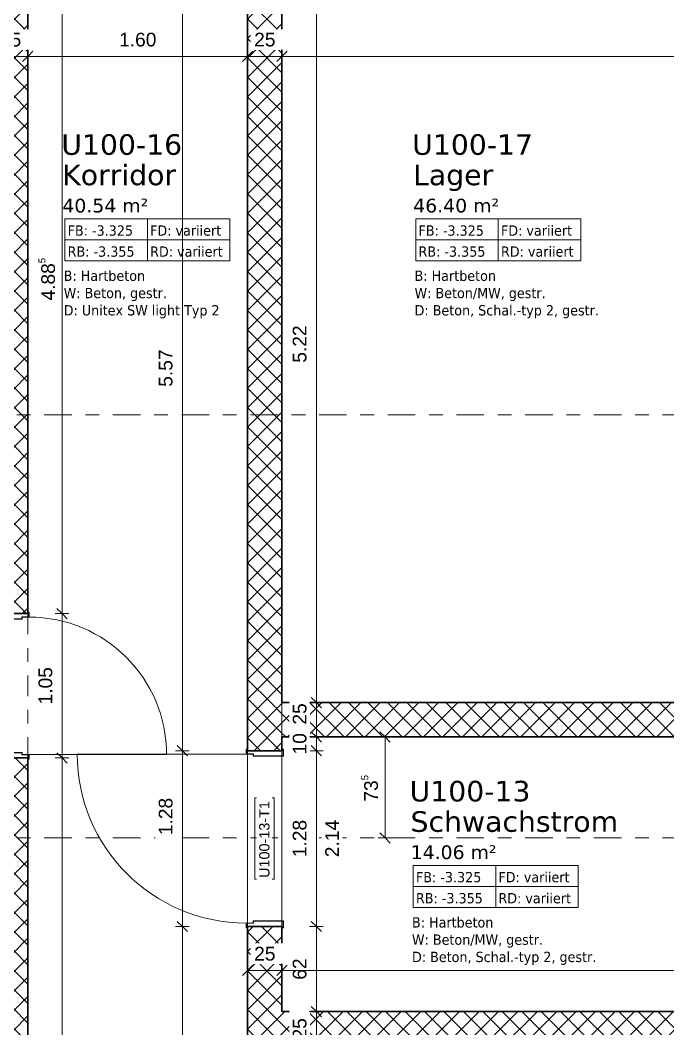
# Model space of a CAD drawing. Header units: metres. Extents: x -86 to 44, y -23 to 39.
# Drawn here: x 16.52 to 21.23, y 8.84 to 16.18 of the extents above; entities that cross this region are included whole.
import ezdxf

# ---------------------------------------------------------------- set-up
doc = ezdxf.new("R2010")
doc.units = ezdxf.units.M
doc.linetypes.add('_Rasterlinie_', pattern=[0.375, 0.2, -0.05, 0.075, -0.05])
doc.linetypes.add('Grundrissdarstellung Sturz', pattern=[0.25, 0.15, -0.05, 0, -0.05])
for name, color, linetype, lineweight in [('A-____-____-DIMS', 7, 'Continuous', 5), ('A-____-____-DIMS-50', 7, 'Continuous', 5), ('A-AREA-____-IDEN', 7, 'Continuous', 5), ('A-DOOR-____-IDEN', 7, 'Continuous', 5), ('A-DOOR-____-OTLN', 7, 'Continuous', 9), ('A-DOOR-FRAM-MCUT', 7, 'Continuous', 9), ('A-DOOR-OPNG-OTLN', 7, 'Continuous', 9), ('A-FLOR-____-OTLN', 7, 'Continuous', 9), ('A-WALL-____-MCUT', 7, 'Continuous', 35), ('A-WALL-____-PATT', 7, 'Continuous', 35), ('S-GRID-____-OTLN', 7, 'Continuous', 5)]:
    doc.layers.add(name, color=color, linetype=linetype, lineweight=lineweight)
doc.styles.add('Arial_1', font='arial.ttf', dxfattribs={"height": 0.1})
doc.styles.add('Arial_2', font='arial.ttf', dxfattribs={"height": 0.075})
doc.styles.add('Verdana_2', font='verdana.ttf', dxfattribs={"height": 0.1})
doc.styles.add('Verdana_3', font='verdana.ttf', dxfattribs={"width": 0.9, "height": 0.075})
doc.styles.add('Verdana_4', font='verdana.ttf', dxfattribs={"height": 0.15})
doc.dimstyles.new('Arial_2_00mm_fein', dxfattribs={"dimscale": 0.3048, "dimtxt": 0.102026, "dimasz": 0.246063, "dimexe": 0.164042, "dimexo": 0.0625, "dimgap": 0.123031, "dimtad": 1, "dimdec": 1, "dimlfac": 100, "dimrnd": 0.5, "dimdsep": 46, "dimtxsty": 'Arial_1', "dimblk1": 'OBLIQUE', "dimblk2": 'OBLIQUE', "dimsah": 1, "dimcen": 0.09, "dimazin": 0, "dimtfac": 1, "dimtdec": 4, "dimtix": 1, "dimtmove": 0, "dimatfit": 3, "dimfxl": 0.164042, "dimfxlon": 1, "dimtvp": 1, "dimtfill": 1, "dimtolj": 1, "dimtzin": 0, "dimarcsym": 2})
doc.dimstyles.new('Arial_2_00mm_fein_1', dxfattribs={"dimscale": 0.3048, "dimtxt": 0.102026, "dimasz": 0.246063, "dimexe": 0.164042, "dimexo": 0.0625, "dimgap": 0.123031, "dimtad": 1, "dimdec": 1, "dimlfac": 100, "dimrnd": 0.5, "dimdsep": 46, "dimtxsty": 'Arial_1', "dimblk1": 'OBLIQUE', "dimblk2": 'OBLIQUE', "dimsah": 1, "dimcen": 0.09, "dimazin": 0, "dimtfac": 1, "dimtdec": 4, "dimtix": 1, "dimtmove": 2, "dimatfit": 3, "dimfxl": 0.164042, "dimfxlon": 1, "dimtvp": 1, "dimtfill": 1, "dimtolj": 1, "dimtzin": 0, "dimarcsym": 2})
doc.dimstyles.new('Arial_2_00mm_fein_2', dxfattribs={"dimscale": 0.3048, "dimtxt": 0.102026, "dimasz": 0.246063, "dimexe": 0.164042, "dimexo": 0.0625, "dimgap": 0.123031, "dimtad": 1, "dimrnd": 0.005, "dimzin": 0, "dimdsep": 46, "dimtxsty": 'Arial_1', "dimblk1": 'OBLIQUE', "dimblk2": 'OBLIQUE', "dimsah": 1, "dimcen": 0.09, "dimazin": 0, "dimtfac": 1, "dimtdec": 4, "dimtix": 1, "dimtmove": 0, "dimatfit": 3, "dimfxl": 0.164042, "dimfxlon": 1, "dimtvp": 1, "dimtfill": 1, "dimtolj": 1, "dimtzin": 0, "dimarcsym": 2})
doc.dimstyles.new('SUB_Rohbau_fein', dxfattribs={"dimscale": 0.3048, "dimtxt": 0.102026, "dimasz": 0.246063, "dimexe": 0.164042, "dimexo": 0.0625, "dimgap": 0.123031, "dimtad": 1, "dimdec": 1, "dimlfac": 100, "dimrnd": 0.5, "dimdsep": 46, "dimtxsty": 'Arial_1', "dimblk1": 'OBLIQUE', "dimblk2": 'OBLIQUE', "dimsah": 1, "dimcen": 0.09, "dimazin": 0, "dimtfac": 1, "dimtdec": 4, "dimtix": 1, "dimtmove": 0, "dimatfit": 3, "dimfxl": 0.164042, "dimfxlon": 1, "dimtvp": 1, "dimtfill": 1, "dimtolj": 1, "dimtzin": 0, "dimarcsym": 2})
doc.dimstyles.new('SUB_Rohbau_fein_1', dxfattribs={"dimscale": 0.3048, "dimtxt": 0.102026, "dimasz": 0.246063, "dimexe": 0.164042, "dimexo": 0.0625, "dimgap": 0.123031, "dimtad": 1, "dimrnd": 0.005, "dimzin": 0, "dimdsep": 46, "dimtxsty": 'Arial_1', "dimblk1": 'OBLIQUE', "dimblk2": 'OBLIQUE', "dimsah": 1, "dimcen": 0.09, "dimazin": 0, "dimtfac": 1, "dimtdec": 4, "dimtix": 1, "dimtmove": 0, "dimatfit": 3, "dimfxl": 0.164042, "dimfxlon": 1, "dimtvp": 1, "dimtfill": 1, "dimtolj": 1, "dimtzin": 0, "dimarcsym": 2})
doc.dimstyles.new('SUB_Rohbau_fein_2', dxfattribs={"dimscale": 0.3048, "dimtxt": 0.102026, "dimasz": 0.246063, "dimexe": 0.164042, "dimexo": 0.0625, "dimgap": 0.123031, "dimtad": 1, "dimrnd": 0.005, "dimzin": 0, "dimdsep": 46, "dimtxsty": 'Arial_1', "dimblk1": 'OBLIQUE', "dimblk2": 'OBLIQUE', "dimsah": 1, "dimcen": 0.09, "dimazin": 0, "dimtfac": 1, "dimtdec": 4, "dimtix": 1, "dimtmove": 2, "dimatfit": 3, "dimfxl": 0.164042, "dimfxlon": 1, "dimtvp": 1, "dimtfill": 1, "dimtolj": 1, "dimtzin": 0, "dimarcsym": 2})
doc.dimstyles.new('SUB_Rohbau_fein_6', dxfattribs={"dimscale": 0.3048, "dimtxt": 0.102026, "dimasz": 0.246063, "dimexe": 0.164042, "dimexo": 0.0625, "dimgap": 0.123031, "dimtad": 1, "dimdec": 1, "dimlfac": 100, "dimrnd": 0.5, "dimdsep": 46, "dimtxsty": 'Arial_1', "dimblk1": 'OBLIQUE', "dimblk2": 'OBLIQUE', "dimsah": 1, "dimcen": 0.09, "dimazin": 0, "dimtfac": 1, "dimtdec": 4, "dimtix": 1, "dimtmove": 0, "dimatfit": 3, "dimfxl": 0.164042, "dimfxlon": 1, "dimtvp": 1, "dimtfill": 1, "dimtolj": 1, "dimtzin": 0, "dimarcsym": 2})
doc.dimstyles.new('SUB_Rohbau_fein_7', dxfattribs={"dimscale": 0.3048, "dimtxt": 0.102026, "dimasz": 0.246063, "dimexe": 0.164042, "dimexo": 0.0625, "dimgap": 0.123031, "dimtad": 1, "dimrnd": 0.005, "dimzin": 0, "dimdsep": 46, "dimtxsty": 'Arial_1', "dimblk1": 'OBLIQUE', "dimblk2": 'OBLIQUE', "dimsah": 1, "dimcen": 0.09, "dimazin": 0, "dimtfac": 1, "dimtdec": 4, "dimtix": 1, "dimtmove": 0, "dimatfit": 3, "dimfxl": 0.164042, "dimfxlon": 1, "dimtvp": 1, "dimtfill": 1, "dimtolj": 1, "dimtzin": 0, "dimarcsym": 2})
doc.dimstyles.new('SUB_Rohbau_fein_8', dxfattribs={"dimscale": 0.3048, "dimtxt": 0.102026, "dimasz": 0.246063, "dimexe": 0.164042, "dimexo": 0.0625, "dimgap": 0.123031, "dimtad": 1, "dimdec": 1, "dimlfac": 100, "dimrnd": 0.5, "dimdsep": 46, "dimtxsty": 'Arial_1', "dimblk1": 'OBLIQUE', "dimblk2": 'OBLIQUE', "dimsah": 1, "dimcen": 0.09, "dimazin": 0, "dimtfac": 1, "dimtdec": 4, "dimtix": 1, "dimtmove": 0, "dimatfit": 3, "dimfxl": 0.164042, "dimfxlon": 1, "dimtvp": 1, "dimtfill": 1, "dimtolj": 1, "dimtzin": 0, "dimarcsym": 2})
pattern_1 = [(45, (0, 0), (-0.07071068, 0.07071068), []), (135, (0, 0), (-0.07071068, -0.07071068), [])]

# ---------------------------------------------------------------- blocks, each defined once
blk = doc.blocks.new('TU DF 1 - Stahlzarge - stumpf einschlagend - ML - 1050 x 2140 - EI30-V71--01_UG_OK_FFB_AF')
at = {"layer": 'A-DOOR-____-OTLN', "linetype": 'Grundrissdarstellung Sturz'}
for p, q in [((-0.525, 0.125), (0.525, 0.125)), ((-0.525, -0.125), (0.525, -0.125))]:
    blk.add_line(p, q, dxfattribs=at)
at = {"layer": 'A-DOOR-FRAM-MCUT'}
for p, q in [((-0.5, 0.135), (-0.535, 0.135)), ((-0.535, 0.135), (-0.535, 0.125)), ((-0.535, 0.125), (-0.533, 0.125)), ((-0.533, 0.125), (-0.533, 0.133)), ((-0.533, 0.133), (-0.502, 0.133)), ((-0.502, 0.133), (-0.502, 0.083)), ((-0.502, 0.083), (-0.487, 0.083)), ((-0.5, 0.085), (-0.5, 0.135)), ((-0.485, 0.085), (-0.5, 0.085)), ((-0.487, 0.083), (-0.487, -0.133)), ((-0.485, -0.135), (-0.485, 0.085)), ((0.5, 0.085), (0.485, 0.085)), ((0.485, 0.085), (0.485, -0.135)), ((0.487, -0.133), (0.487, 0.083)), ((0.487, 0.083), (0.502, 0.083)), ((0.535, 0.135), (0.5, 0.135)), ((0.5, 0.135), (0.5, 0.085)), ((0.502, 0.083), (0.502, 0.133)), ((0.502, 0.133), (0.533, 0.133)), ((0.533, 0.133), (0.533, 0.125)), ((0.533, 0.125), (0.535, 0.125)), ((0.535, 0.125), (0.535, 0.135)), ((-0.533, -0.125), (-0.535, -0.125)), ((-0.535, -0.125), (-0.535, -0.135)), ((-0.535, -0.135), (-0.485, -0.135)), ((-0.533, -0.133), (-0.533, -0.125)), ((-0.487, -0.133), (-0.533, -0.133)), ((0.485, -0.135), (0.535, -0.135)), ((0.533, -0.133), (0.487, -0.133)), ((0.535, -0.125), (0.533, -0.125)), ((0.533, -0.125), (0.533, -0.133)), ((0.535, -0.135), (0.535, -0.125))]:
    blk.add_line(p, q, dxfattribs=at)
at = {"layer": 'A-DOOR-OPNG-OTLN'}
blk.add_line((0.5, 0.135), (0.5, 1.135), dxfattribs=at)
blk.add_arc((0.5, 0.135), 1, 90, 180, dxfattribs=at)
blk = doc.blocks.new('TU DF 1 - Stahlzarge - stumpf einschlagend - ML - 1280 x 2140 - EI30-31636227--01_UG_OK_FFB_AF')
at = {"layer": 'A-DOOR-FRAM-MCUT'}
for p, q in [((-0.615, 0.135), (-0.65, 0.135)), ((-0.65, 0.135), (-0.65, 0.125)), ((-0.65, 0.125), (-0.648, 0.125)), ((-0.648, 0.125), (-0.648, 0.133)), ((-0.648, 0.133), (-0.617, 0.133)), ((-0.617, 0.133), (-0.617, 0.083)), ((-0.617, 0.083), (-0.602, 0.083)), ((-0.615, 0.085), (-0.615, 0.135)), ((-0.6, 0.085), (-0.615, 0.085)), ((-0.602, 0.083), (-0.602, -0.133)), ((-0.6, -0.135), (-0.6, 0.085)), ((0.615, 0.085), (0.6, 0.085)), ((0.6, 0.085), (0.6, -0.135)), ((0.602, -0.133), (0.602, 0.083)), ((0.602, 0.083), (0.617, 0.083)), ((0.65, 0.135), (0.615, 0.135)), ((0.615, 0.135), (0.615, 0.085)), ((0.617, 0.083), (0.617, 0.133)), ((0.617, 0.133), (0.648, 0.133)), ((0.648, 0.133), (0.648, 0.125)), ((0.648, 0.125), (0.65, 0.125)), ((0.65, 0.125), (0.65, 0.135)), ((-0.648, -0.125), (-0.65, -0.125)), ((-0.65, -0.125), (-0.65, -0.135)), ((-0.65, -0.135), (-0.6, -0.135)), ((-0.648, -0.133), (-0.648, -0.125)), ((-0.602, -0.133), (-0.648, -0.133)), ((0.6, -0.135), (0.65, -0.135)), ((0.648, -0.133), (0.602, -0.133)), ((0.65, -0.125), (0.648, -0.125)), ((0.648, -0.125), (0.648, -0.133)), ((0.65, -0.135), (0.65, -0.125))]:
    blk.add_line(p, q, dxfattribs=at)
at = {"layer": 'A-DOOR-OPNG-OTLN'}
blk.add_line((0.615, 0.135), (0.615, 1.365), dxfattribs=at)
blk.add_arc((0.615, 0.135), 1.23, 90, 180, dxfattribs=at)
blk = doc.blocks.new('Beschriftung_Räume-SUB - OK_varriert-31033571--01_UG_OK_FFB_AF')
at = {"layer": 'A-AREA-____-IDEN'}
for p, q in [((0, -0.01263), (0.024, -0.01263)), ((0, -0.01875), (0, -0.01263)), ((0.012, -0.01263), (0.012, -0.01875)), ((0.024, -0.01263), (0.024, -0.01875)), ((0, -0.01569), (0.024, -0.01569)), ((0.024, -0.01875), (0, -0.01875))]:
    blk.add_line(p, q, dxfattribs=at)
blk = doc.blocks.new('DIMBLOCK368--01_UG_OK_FFB_AF')
at = {"layer": 'A-____-____-DIMS-50'}
for p, q in [((18.672, 8.9666), (18.622, 8.9666)), ((18.672, 8.9666), (18.6345, 9.0041)), ((18.672, 8.7166), (18.672, 8.9666)), ((18.672, 8.9666), (18.7095, 8.9291)), ((18.672, 8.9666), (18.722, 8.9666)), ((18.672, 8.7166), (18.6345, 8.7541)), ((18.672, 8.7166), (18.622, 8.7166)), ((18.672, 8.7166), (18.7095, 8.6791)), ((18.672, 8.7166), (18.722, 8.7166))]:
    blk.add_line(p, q, dxfattribs=at)
at = {"layer": 'A-____-____-DIMS-50', "color": 0, "insert": (18.5, 8.764), "char_height": 0.1, "width": 0.186088, "attachment_point": 1, "rotation": 90, "line_spacing_factor": 0.941778, "style": 'Arial_1', "bg_fill": 3, "box_fill_scale": 1.25, "bg_fill_color": 256, "bg_fill_true_color": 13158600, "bg_fill_transparency": 0}
blk.add_mtext('25', dxfattribs=at)
blk = doc.blocks.new('_Oblique')
at = {"color": 0, "linetype": 'ByBlock', "lineweight": -2}
blk.add_line((-0.5, -0.5), (0.5, 0.5), dxfattribs=at)
blk = doc.blocks.new('DIMBLOCK369--01_UG_OK_FFB_AF')
at = {"layer": 'A-____-____-DIMS-50'}
for p, q in [((18.672, 9.5866), (18.6345, 9.6241)), ((18.672, 9.5866), (18.622, 9.5866)), ((18.672, 8.9666), (18.672, 9.5866)), ((18.672, 9.5866), (18.7095, 9.5491)), ((18.672, 9.5866), (18.722, 9.5866)), ((18.672, 8.9666), (18.622, 8.9666)), ((18.672, 8.9666), (18.6345, 9.0041)), ((18.672, 8.9666), (18.7095, 8.9291)), ((18.672, 8.9666), (18.722, 8.9666))]:
    blk.add_line(p, q, dxfattribs=at)
at = {"layer": 'A-____-____-DIMS-50', "color": 0, "insert": (18.5, 9.199), "char_height": 0.1, "width": 0.186088, "attachment_point": 1, "rotation": 90, "line_spacing_factor": 0.941778, "style": 'Arial_1', "bg_fill": 3, "box_fill_scale": 1.25, "bg_fill_color": 256, "bg_fill_true_color": 13158600, "bg_fill_transparency": 0}
blk.add_mtext('62', dxfattribs=at)
blk = doc.blocks.new('DIMBLOCK370--01_UG_OK_FFB_AF')
at = {"layer": 'A-____-____-DIMS-50'}
for p, q in [((18.672, 10.8666), (18.6345, 10.9041)), ((18.672, 10.8666), (18.622, 10.8666)), ((18.672, 9.5866), (18.672, 10.8666)), ((18.672, 10.8666), (18.7095, 10.8291)), ((18.672, 10.8666), (18.722, 10.8666)), ((18.672, 9.5866), (18.6345, 9.6241)), ((18.672, 9.5866), (18.622, 9.5866)), ((18.672, 9.5866), (18.7095, 9.5491)), ((18.672, 9.5866), (18.722, 9.5866))]:
    blk.add_line(p, q, dxfattribs=at)
at = {"layer": 'A-____-____-DIMS-50', "color": 0, "char_height": 0.1, "width": 0.325653, "attachment_point": 1, "rotation": 90, "line_spacing_factor": 0.941778, "style": 'Arial_1', "bg_fill": 3, "box_fill_scale": 1.25, "bg_fill_color": 256, "bg_fill_true_color": 13158600, "bg_fill_transparency": 0}
for s, insert in [('1.28', (18.5, 10.0909)), ('2.14', (18.7366, 10.0909))]:
    blk.add_mtext(s, dxfattribs=dict(at, insert=insert))
blk = doc.blocks.new('DIMBLOCK371--01_UG_OK_FFB_AF')
at = {"layer": 'A-____-____-DIMS-50'}
for p, q in [((18.672, 10.9666), (18.622, 10.9666)), ((18.672, 10.9666), (18.6345, 11.0041)), ((18.672, 10.8666), (18.672, 10.9666)), ((18.672, 10.9666), (18.7095, 10.9291)), ((18.672, 10.9666), (18.722, 10.9666)), ((18.672, 10.8666), (18.6345, 10.9041)), ((18.672, 10.8666), (18.622, 10.8666)), ((18.672, 10.8666), (18.7095, 10.8291)), ((18.672, 10.8666), (18.722, 10.8666))]:
    blk.add_line(p, q, dxfattribs=at)
at = {"layer": 'A-____-____-DIMS-50', "color": 0, "insert": (18.5, 10.839), "char_height": 0.1, "width": 0.186088, "attachment_point": 1, "rotation": 90, "line_spacing_factor": 0.941778, "style": 'Arial_1', "bg_fill": 3, "box_fill_scale": 1.25, "bg_fill_color": 256, "bg_fill_true_color": 13158600, "bg_fill_transparency": 0}
blk.add_mtext('10', dxfattribs=at)
blk = doc.blocks.new('DIMBLOCK372--01_UG_OK_FFB_AF')
at = {"layer": 'A-____-____-DIMS-50'}
for p, q in [((18.672, 11.2166), (18.6345, 11.2541)), ((18.672, 11.2166), (18.622, 11.2166)), ((18.672, 10.9666), (18.672, 11.2166)), ((18.672, 11.2166), (18.7095, 11.1791)), ((18.672, 11.2166), (18.722, 11.2166)), ((18.672, 10.9666), (18.622, 10.9666)), ((18.672, 10.9666), (18.6345, 11.0041)), ((18.672, 10.9666), (18.7095, 10.9291)), ((18.672, 10.9666), (18.722, 10.9666))]:
    blk.add_line(p, q, dxfattribs=at)
at = {"layer": 'A-____-____-DIMS-50', "color": 0, "insert": (18.5, 11.0562), "char_height": 0.1, "width": 0.186088, "attachment_point": 1, "rotation": 90, "line_spacing_factor": 0.941778, "style": 'Arial_1', "bg_fill": 3, "box_fill_scale": 1.25, "bg_fill_color": 256, "bg_fill_true_color": 13158600, "bg_fill_transparency": 0}
blk.add_mtext('25', dxfattribs=at)
blk = doc.blocks.new('DIMBLOCK373--01_UG_OK_FFB_AF')
at = {"layer": 'A-____-____-DIMS-50'}
for p, q in [((18.672, 16.4366), (18.6345, 16.4741)), ((18.672, 16.4366), (18.622, 16.4366)), ((18.672, 11.2166), (18.672, 16.4366)), ((18.672, 16.4366), (18.7095, 16.3991)), ((18.672, 16.4366), (18.722, 16.4366)), ((18.672, 11.2166), (18.6345, 11.2541)), ((18.672, 11.2166), (18.622, 11.2166)), ((18.672, 11.2166), (18.7095, 11.1791)), ((18.672, 11.2166), (18.722, 11.2166))]:
    blk.add_line(p, q, dxfattribs=at)
at = {"layer": 'A-____-____-DIMS-50', "color": 0, "insert": (18.5, 13.6909), "char_height": 0.1, "width": 0.325653, "attachment_point": 1, "rotation": 90, "line_spacing_factor": 0.941778, "style": 'Arial_1', "bg_fill": 3, "box_fill_scale": 1.25, "bg_fill_color": 256, "bg_fill_true_color": 13158600, "bg_fill_transparency": 0}
blk.add_mtext('5.22', dxfattribs=at)
blk = doc.blocks.new('DIMBLOCK382--01_UG_OK_FFB_AF')
at = {"layer": 'A-____-____-DIMS-50'}
for p, q in [((18.172, 9.2666), (18.1345, 9.2291)), ((18.172, 9.2666), (18.172, 9.3166)), ((18.172, 9.2666), (18.2095, 9.3041)), ((18.172, 9.2666), (18.422, 9.2666)), ((18.172, 9.2666), (18.172, 9.2166)), ((18.422, 9.2666), (18.3845, 9.2291)), ((18.422, 9.2666), (18.422, 9.3166)), ((18.422, 9.2666), (18.4595, 9.3041)), ((18.422, 9.2666), (18.422, 9.2166))]:
    blk.add_line(p, q, dxfattribs=at)
at = {"layer": 'A-____-____-DIMS-50', "color": 0, "insert": (18.2194, 9.4386), "char_height": 0.1, "width": 0.186088, "attachment_point": 1, "line_spacing_factor": 0.941778, "style": 'Arial_1', "bg_fill": 3, "box_fill_scale": 1.25, "bg_fill_color": 256, "bg_fill_true_color": 13158600, "bg_fill_transparency": 0}
blk.add_mtext('25', dxfattribs=at)
blk = doc.blocks.new('DIMBLOCK383--01_UG_OK_FFB_AF')
at = {"layer": 'A-____-____-DIMS-50'}
for p, q in [((18.422, 9.2666), (18.3845, 9.2291)), ((18.422, 9.2666), (18.422, 9.3166)), ((18.422, 9.2666), (18.4595, 9.3041)), ((18.422, 9.2666), (25.452, 9.2666)), ((18.422, 9.2666), (18.422, 9.2166)), ((25.452, 9.2666), (25.4145, 9.2291)), ((25.452, 9.2666), (25.452, 9.3166)), ((25.452, 9.2666), (25.4895, 9.3041)), ((25.452, 9.2666), (25.452, 9.2166))]:
    blk.add_line(p, q, dxfattribs=at)
at = {"layer": 'A-____-____-DIMS-50', "color": 0, "insert": (21.8013, 9.4386), "char_height": 0.1, "width": 0.325653, "attachment_point": 1, "line_spacing_factor": 0.941778, "style": 'Arial_1', "bg_fill": 3, "box_fill_scale": 1.25, "bg_fill_color": 256, "bg_fill_true_color": 13158600, "bg_fill_transparency": 0}
blk.add_mtext('7.03', dxfattribs=at)
blk = doc.blocks.new('DIMBLOCK388--01_UG_OK_FFB_AF')
at = {"layer": 'A-____-____-DIMS-50'}
for p, q in [((17.697, 9.5866), (17.6595, 9.6241)), ((17.697, 9.5866), (17.647, 9.5866)), ((17.697, 8.3166), (17.697, 9.5866)), ((17.697, 9.5866), (17.7345, 9.5491)), ((17.697, 9.5866), (17.747, 9.5866)), ((17.697, 8.3166), (17.647, 8.3166)), ((17.697, 8.3166), (17.6595, 8.3541)), ((17.697, 8.3166), (17.7345, 8.2791)), ((17.697, 8.3166), (17.747, 8.3166))]:
    blk.add_line(p, q, dxfattribs=at)
at = {"layer": 'A-____-____-DIMS-50', "color": 0, "insert": (17.525, 8.4653), "char_height": 0.1, "width": 0.325653, "attachment_point": 1, "rotation": 90, "line_spacing_factor": 0.941778, "style": 'Arial_1', "bg_fill": 3, "box_fill_scale": 1.25, "bg_fill_color": 256, "bg_fill_true_color": 13158600, "bg_fill_transparency": 0}
blk.add_mtext('1.27', dxfattribs=at)
blk = doc.blocks.new('DIMBLOCK389--01_UG_OK_FFB_AF')
at = {"layer": 'A-____-____-DIMS-50'}
for p, q in [((17.697, 10.8666), (17.6595, 10.9041)), ((17.697, 10.8666), (17.647, 10.8666)), ((17.697, 9.5866), (17.697, 10.8666)), ((17.697, 10.8666), (17.7345, 10.8291)), ((17.697, 10.8666), (17.747, 10.8666)), ((17.697, 9.5866), (17.6595, 9.6241)), ((17.697, 9.5866), (17.647, 9.5866)), ((17.697, 9.5866), (17.7345, 9.5491)), ((17.697, 9.5866), (17.747, 9.5866))]:
    blk.add_line(p, q, dxfattribs=at)
at = {"layer": 'A-____-____-DIMS-50', "color": 0, "insert": (17.525, 10.2512), "char_height": 0.1, "width": 0.325653, "attachment_point": 1, "rotation": 90, "line_spacing_factor": 0.941778, "style": 'Arial_1', "bg_fill": 3, "box_fill_scale": 1.25, "bg_fill_color": 256, "bg_fill_true_color": 13158600, "bg_fill_transparency": 0}
blk.add_mtext('1.28', dxfattribs=at)
blk = doc.blocks.new('DIMBLOCK390--01_UG_OK_FFB_AF')
at = {"layer": 'A-____-____-DIMS-50'}
for p, q in [((17.697, 16.4366), (17.6595, 16.4741)), ((17.697, 16.4366), (17.647, 16.4366)), ((17.697, 10.8666), (17.697, 16.4366)), ((17.697, 16.4366), (17.7345, 16.3991)), ((17.697, 16.4366), (17.747, 16.4366)), ((17.697, 10.8666), (17.6595, 10.9041)), ((17.697, 10.8666), (17.647, 10.8666)), ((17.697, 10.8666), (17.7345, 10.8291)), ((17.697, 10.8666), (17.747, 10.8666))]:
    blk.add_line(p, q, dxfattribs=at)
at = {"layer": 'A-____-____-DIMS-50', "color": 0, "insert": (17.525, 13.5159), "char_height": 0.1, "width": 0.325653, "attachment_point": 1, "rotation": 90, "line_spacing_factor": 0.941778, "style": 'Arial_1', "bg_fill": 3, "box_fill_scale": 1.25, "bg_fill_color": 256, "bg_fill_true_color": 13158600, "bg_fill_transparency": 0}
blk.add_mtext('5.57', dxfattribs=at)
blk = doc.blocks.new('DIMBLOCK397--01_UG_OK_FFB_AF')
at = {"layer": 'A-____-____-DIMS-50'}
for p, q in [((16.822, 10.8141), (16.772, 10.8141)), ((16.822, 10.8141), (16.7845, 10.8516)), ((16.822, 3.7314), (16.822, 10.8141)), ((16.822, 10.8141), (16.8595, 10.7766)), ((16.822, 10.8141), (16.872, 10.8141)), ((16.822, 3.7314), (16.7845, 3.7689)), ((16.822, 3.7314), (16.772, 3.7314)), ((16.822, 3.7314), (16.8595, 3.6939)), ((16.822, 3.7314), (16.872, 3.7314))]:
    blk.add_line(p, q, dxfattribs=at)
at = {"layer": 'A-____-____-DIMS-50', "color": 0, "insert": (16.65, 7.111), "char_height": 0.1, "width": 0.388091, "attachment_point": 1, "rotation": 90, "line_spacing_factor": 0.941778, "style": 'Arial_1', "bg_fill": 3, "box_fill_scale": 1.25, "bg_fill_color": 256, "bg_fill_true_color": 13158600, "bg_fill_transparency": 0}
blk.add_mtext('7.08\\A2\\H0.5x;\\S5^  ;\\H2x;', dxfattribs=at)
blk = doc.blocks.new('DIMBLOCK398--01_UG_OK_FFB_AF')
at = {"layer": 'A-____-____-DIMS-50'}
for p, q in [((16.822, 11.8641), (16.7845, 11.9016)), ((16.822, 11.8641), (16.772, 11.8641)), ((16.822, 10.8141), (16.822, 11.8641)), ((16.822, 11.8641), (16.8595, 11.8266)), ((16.822, 11.8641), (16.872, 11.8641)), ((16.822, 10.8141), (16.772, 10.8141)), ((16.822, 10.8141), (16.7845, 10.8516)), ((16.822, 10.8141), (16.8595, 10.7766)), ((16.822, 10.8141), (16.872, 10.8141))]:
    blk.add_line(p, q, dxfattribs=at)
at = {"layer": 'A-____-____-DIMS-50', "color": 0, "insert": (16.65, 11.2034), "char_height": 0.1, "width": 0.325653, "attachment_point": 1, "rotation": 90, "line_spacing_factor": 0.941778, "style": 'Arial_1', "bg_fill": 3, "box_fill_scale": 1.25, "bg_fill_color": 256, "bg_fill_true_color": 13158600, "bg_fill_transparency": 0}
blk.add_mtext('1.05', dxfattribs=at)
blk = doc.blocks.new('DIMBLOCK399--01_UG_OK_FFB_AF')
at = {"layer": 'A-____-____-DIMS-50'}
for p, q in [((16.822, 16.7466), (16.772, 16.7466)), ((16.822, 16.7466), (16.7845, 16.7841)), ((16.822, 11.8641), (16.822, 16.7466)), ((16.822, 16.7466), (16.8595, 16.7091)), ((16.822, 16.7466), (16.872, 16.7466)), ((16.822, 11.8641), (16.7845, 11.9016)), ((16.822, 11.8641), (16.772, 11.8641)), ((16.822, 11.8641), (16.8595, 11.8266)), ((16.822, 11.8641), (16.872, 11.8641))]:
    blk.add_line(p, q, dxfattribs=at)
at = {"layer": 'A-____-____-DIMS-50', "color": 0, "insert": (16.65, 14.1436), "char_height": 0.1, "width": 0.388091, "attachment_point": 1, "rotation": 90, "line_spacing_factor": 0.941778, "style": 'Arial_1', "bg_fill": 3, "box_fill_scale": 1.25, "bg_fill_color": 256, "bg_fill_true_color": 13158600, "bg_fill_transparency": 0}
blk.add_mtext('4.88\\A2\\H0.5x;\\S5^  ;\\H2x;', dxfattribs=at)
blk = doc.blocks.new('DIMBLOCK1420--01_UG_OK_FFB_AF')
at = {"layer": 'A-____-____-DIMS-50'}
for p, q in [((16.322, 15.9216), (16.322, 15.9716)), ((16.322, 15.9216), (16.3595, 15.9591)), ((16.572, 15.9216), (16.572, 15.9716)), ((16.572, 15.9216), (16.6095, 15.9591)), ((16.322, 15.9216), (16.2845, 15.8841)), ((16.322, 15.9216), (16.572, 15.9216)), ((16.322, 15.9216), (16.322, 15.8716)), ((16.572, 15.9216), (16.5345, 15.8841)), ((16.572, 15.9216), (16.572, 15.8716))]:
    blk.add_line(p, q, dxfattribs=at)
at = {"layer": 'A-____-____-DIMS-50', "color": 0, "insert": (16.3694, 16.0936), "char_height": 0.1, "width": 0.186088, "attachment_point": 1, "line_spacing_factor": 0.941778, "style": 'Arial_1', "bg_fill": 3, "box_fill_scale": 1.25, "bg_fill_color": 256, "bg_fill_true_color": 13158600, "bg_fill_transparency": 0}
blk.add_mtext('25', dxfattribs=at)
blk = doc.blocks.new('DIMBLOCK1421--01_UG_OK_FFB_AF')
at = {"layer": 'A-____-____-DIMS-50'}
for p, q in [((16.572, 15.9216), (16.572, 15.9716)), ((16.572, 15.9216), (16.6095, 15.9591)), ((18.172, 15.9216), (18.172, 15.9716)), ((18.172, 15.9216), (18.2095, 15.9591)), ((16.572, 15.9216), (16.5345, 15.8841)), ((16.572, 15.9216), (18.172, 15.9216)), ((16.572, 15.9216), (16.572, 15.8716)), ((18.172, 15.9216), (18.1345, 15.8841)), ((18.172, 15.9216), (18.172, 15.8716))]:
    blk.add_line(p, q, dxfattribs=at)
at = {"layer": 'A-____-____-DIMS-50', "color": 0, "insert": (17.2363, 16.0936), "char_height": 0.1, "width": 0.325653, "attachment_point": 1, "line_spacing_factor": 0.941778, "style": 'Arial_1', "bg_fill": 3, "box_fill_scale": 1.25, "bg_fill_color": 256, "bg_fill_true_color": 13158600, "bg_fill_transparency": 0}
blk.add_mtext('1.60', dxfattribs=at)
blk = doc.blocks.new('DIMBLOCK1422--01_UG_OK_FFB_AF')
at = {"layer": 'A-____-____-DIMS-50'}
for p, q in [((18.172, 15.9216), (18.172, 15.9716)), ((18.172, 15.9216), (18.2095, 15.9591)), ((18.422, 15.9216), (18.422, 15.9716)), ((18.422, 15.9216), (18.4595, 15.9591)), ((18.172, 15.9216), (18.1345, 15.8841)), ((18.172, 15.9216), (18.422, 15.9216)), ((18.172, 15.9216), (18.172, 15.8716)), ((18.422, 15.9216), (18.3845, 15.8841)), ((18.422, 15.9216), (18.422, 15.8716))]:
    blk.add_line(p, q, dxfattribs=at)
at = {"layer": 'A-____-____-DIMS-50', "color": 0, "insert": (18.2194, 16.0936), "char_height": 0.1, "width": 0.186088, "attachment_point": 1, "line_spacing_factor": 0.941778, "style": 'Arial_1', "bg_fill": 3, "box_fill_scale": 1.25, "bg_fill_color": 256, "bg_fill_true_color": 13158600, "bg_fill_transparency": 0}
blk.add_mtext('25', dxfattribs=at)
blk = doc.blocks.new('DIMBLOCK1423--01_UG_OK_FFB_AF')
at = {"layer": 'A-____-____-DIMS-50'}
for p, q in [((18.422, 15.9216), (18.422, 15.9716)), ((18.422, 15.9216), (18.4595, 15.9591)), ((25.452, 15.9216), (25.452, 15.9716)), ((25.452, 15.9216), (25.4895, 15.9591)), ((18.422, 15.9216), (18.3845, 15.8841)), ((18.422, 15.9216), (25.452, 15.9216)), ((18.422, 15.9216), (18.422, 15.8716)), ((25.452, 15.9216), (25.4145, 15.8841)), ((25.452, 15.9216), (25.452, 15.8716))]:
    blk.add_line(p, q, dxfattribs=at)
at = {"layer": 'A-____-____-DIMS-50', "color": 0, "insert": (21.8013, 16.0936), "char_height": 0.1, "width": 0.325653, "attachment_point": 1, "line_spacing_factor": 0.941778, "style": 'Arial_1', "bg_fill": 3, "box_fill_scale": 1.25, "bg_fill_color": 256, "bg_fill_true_color": 13158600, "bg_fill_transparency": 0}
blk.add_mtext('7.03', dxfattribs=at)
blk = doc.blocks.new('DIMBLOCK2036--01_UG_OK_FFB_AF')
at = {"layer": 'A-____-____-DIMS-50'}
for p, q in [((19.172, 10.9666), (19.122, 10.9666)), ((19.172, 10.9666), (19.1345, 11.0041)), ((19.172, 10.2316), (19.172, 10.9666)), ((19.172, 10.9666), (19.2095, 10.9291)), ((19.172, 10.9666), (19.222, 10.9666)), ((19.172, 10.2316), (19.122, 10.2316)), ((19.172, 10.2316), (19.1345, 10.2691)), ((19.172, 10.2316), (19.2095, 10.1941)), ((19.172, 10.2316), (19.222, 10.2316))]:
    blk.add_line(p, q, dxfattribs=at)
at = {"layer": 'A-____-____-DIMS-50', "color": 0, "insert": (19, 10.4955), "char_height": 0.1, "width": 0.248525, "attachment_point": 1, "rotation": 90, "line_spacing_factor": 0.941778, "style": 'Arial_1', "bg_fill": 3, "box_fill_scale": 1.25, "bg_fill_color": 256, "bg_fill_true_color": 13158600, "bg_fill_transparency": 0}
blk.add_mtext('73\\A2\\H0.5x;\\S5^  ;\\H2x;', dxfattribs=at)

msp = doc.modelspace()

# ---------------------------------------------------------------- hatches: boundary and pattern name
at = {"layer": 'A-WALL-____-PATT', "lineweight": 9}
h = msp.add_hatch(dxfattribs=at)
h.set_pattern_fill('FP_1', color=256, style=0, pattern_type=2)
h.set_pattern_definition(pattern_1)
h.paths.add_polyline_path([(18.2388, 11.2166), (18.422, 11.2166), (18.422, 16.4366), (18.172, 16.4366), (18.172, 11.2166)])
h.paths.add_polyline_path([(18.3241, 17.7166), (18.422, 17.7166), (18.422, 18.1666), (18.172, 18.1666), (18.172, 17.7166)])
h.paths.add_polyline_path([(18.172, 19.4466), (18.422, 19.4466), (18.422, 23.2866), (18.172, 23.2866), (18.172, 19.4524)])
h = msp.add_hatch(dxfattribs=at)
h.set_pattern_fill('FP_1', color=256, style=0, pattern_type=2)
h.set_pattern_definition(pattern_1)
h.paths.add_polyline_path([(16.572, 7.0516), (16.572, 10.8141), (16.322, 10.8141), (16.322, 7.0516), (16.5224, 7.0516)])
h.paths.add_polyline_path([(16.322, 11.8641), (16.572, 11.8641), (16.572, 16.7466), (16.322, 16.7466), (16.322, 11.9141)])
h.paths.add_polyline_path([(16.572, 17.7966), (16.572, 19.7466), (16.322, 19.7466), (16.322, 17.7966)])
h = msp.add_hatch(dxfattribs=at)
h.set_pattern_fill('FP_1', color=256, style=0, pattern_type=2)
h.set_pattern_definition(pattern_1)
h.paths.add_polyline_path([(18.422, 8.9666), (18.422, 9.5866), (18.172, 9.5866), (18.172, 8.9666)])
h.paths.add_polyline_path([(18.172, 10.8666), (18.422, 10.8666), (18.422, 11.2166), (18.172, 11.2166)])
h = msp.add_hatch(dxfattribs=at)
h.set_pattern_fill('FP_1', color=256, style=0, pattern_type=2)
h.set_pattern_definition(pattern_1)
h.paths.add_polyline_path([(18.422, 10.9666), (25.452, 10.9666), (25.452, 11.2166), (18.422, 11.2166)])
h = msp.add_hatch(dxfattribs=at)
h.set_pattern_fill('FP_1', color=256, style=0, pattern_type=2)
h.set_pattern_definition(pattern_1)
h.paths.add_polyline_path([(19.4754, 8.7166), (25.452, 8.7166), (25.452, 8.9666), (18.172, 8.9666), (18.172, 8.7166), (18.4639, 8.7166)])

# ---------------------------------------------------------------- linework, layer by layer
at = {"layer": 'A-DOOR-____-IDEN', "flags": 128}
msp.add_lwpolyline([(18.2252, 9.9305), (18.2252, 10.5225), (18.3642, 10.5225), (18.3642, 9.9305)], close=True, dxfattribs=at)
at = {"layer": 'A-FLOR-____-OTLN'}
for p, q in [((18.172, 10.8436), (18.172, 10.8666)), ((18.172, 9.6116), (18.172, 10.8416)), ((18.422, 10.8666), (18.422, 10.8286)), ((18.422, 10.8266), (18.422, 9.6265)), ((18.422, 9.6246), (18.422, 9.5866)), ((18.172, 9.5866), (18.172, 9.6096))]:
    msp.add_line(p, q, dxfattribs=at)
at = {"layer": 'A-WALL-____-MCUT'}
for p, q in [((16.572, 11.8641), (16.572, 16.7466)), ((18.172, 16.4366), (18.172, 10.8666)), ((18.422, 11.2166), (18.422, 16.4366)), ((16.322, 11.8641), (16.572, 11.8641)), ((25.452, 11.2166), (18.422, 11.2166)), ((18.422, 10.9666), (25.452, 10.9666)), ((18.422, 10.8666), (18.422, 10.9666)), ((16.572, 10.8141), (16.322, 10.8141)), ((16.572, 3.7314), (16.572, 10.8141)), ((18.172, 10.8666), (18.422, 10.8666)), ((18.422, 9.5866), (18.172, 9.5866)), ((18.172, 9.5866), (18.172, 8.3166)), ((18.422, 8.9666), (18.422, 9.5866)), ((25.452, 8.9666), (18.422, 8.9666))]:
    msp.add_line(p, q, dxfattribs=at)
at = {"layer": 'A-WALL-____-MCUT', "lineweight": 9}
msp.add_line((18.422, 11.2166), (18.422, 10.9666), dxfattribs=at)
at = {"layer": 'S-GRID-____-OTLN', "color": 8, "linetype": '_Rasterlinie_', "true_color": 0x808080}
for p, q in [((-34.308, 13.3116), (27.9515, 13.3116)), ((-34.308, 10.2316), (27.9515, 10.2316))]:
    msp.add_line(p, q, dxfattribs=at)

# ---------------------------------------------------------------- block references
at = {"layer": 'A-AREA-____-IDEN', "xscale": 49.99999999999998, "yscale": 49.99999999999998, "zscale": 49.99999999999998}
for p in [(16.8427, 15.3704), (19.3961, 15.3704), (19.3773, 10.6627)]:
    msp.add_blockref('Beschriftung_Räume-SUB - OK_varriert-31033571--01_UG_OK_FFB_AF', p, dxfattribs=at)
at = {"layer": 'A-DOOR-____-OTLN'}
for name, p, rotation in [('TU DF 1 - Stahlzarge - stumpf einschlagend - ML - 1050 x 2140 - EI30-V71--01_UG_OK_FFB_AF', (16.447, 11.3391), 270), ('TU DF 1 - Stahlzarge - stumpf einschlagend - ML - 1280 x 2140 - EI30-31636227--01_UG_OK_FFB_AF', (18.297, 10.2266), 89.99999999999991)]:
    msp.add_blockref(name, p, dxfattribs=dict(at, rotation=rotation))

# ---------------------------------------------------------------- texts
at = {"layer": 'A-AREA-____-IDEN', "attachment_point": 1}
for s, insert, char_height, width, style in [('U100-16', (16.8158, 15.3547), 0.15, 1.074261, 'Verdana_4'), ('U100-17', (19.3693, 15.3547), 0.15, 1.074261, 'Verdana_4'), ('Korridor', (16.823, 15.1335), 0.15, 1.002109, 'Verdana_4'), ('Lager', (19.3764, 15.1335), 0.15, 0.685443, 'Verdana_4'), ('40.54 m²', (16.8235, 14.885), 0.1, 0.817721, 'Verdana_2'), ('46.40 m²', (19.3769, 14.885), 0.1, 0.817721, 'Verdana_2'), ('FB: -3.325', (16.8622, 14.6909), 0.075, 0.624114, 'Verdana_3'), ('FD: variiert', (17.4622, 14.6909), 0.075, 0.667405, 'Verdana_3'), ('FB: -3.325', (19.4156, 14.6909), 0.075, 0.624114, 'Verdana_3'), ('FD: variiert', (20.0156, 14.6909), 0.075, 0.667405, 'Verdana_3'), ('RD: variiert', (17.4622, 14.5379), 0.075, 0.681835, 'Verdana_3'), ('RD: variiert', (20.0156, 14.5379), 0.075, 0.681835, 'Verdana_3'), ('RB: -3.355', (16.8622, 14.5379), 0.075, 0.638544, 'Verdana_3'), ('RB: -3.355', (19.4156, 14.5379), 0.075, 0.638544, 'Verdana_3'), ('B: Hartbeton', (16.8334, 14.3617), 0.075, 0.753987, 'Verdana_3'), ('B: Hartbeton', (19.3868, 14.3617), 0.075, 0.753987, 'Verdana_3'), ('W: Beton, gestr.', (16.8334, 14.236), 0.075, 0.970443, 'Verdana_3'), ('W: Beton/MW, gestr.', (19.3868, 14.236), 0.075, 1.237405, 'Verdana_3'), ('D: Unitex SW light Typ 2', (16.8334, 14.1103), 0.075, 1.450253, 'Verdana_3'), ('D: Beton, Schal.-typ 2, gestr.', (19.3868, 14.1103), 0.075, 1.73886, 'Verdana_3'), ('U100-13', (19.3505, 10.647), 0.15, 1.074261, 'Verdana_4'), ('Schwachstrom', (19.3576, 10.4259), 0.15, 1.799788, 'Verdana_4'), ('14.06 m²', (19.3581, 10.1774), 0.1, 0.817721, 'Verdana_2'), ('FB: -3.325', (19.3968, 9.9833), 0.075, 0.624114, 'Verdana_3'), ('FD: variiert', (19.9968, 9.9833), 0.075, 0.667405, 'Verdana_3'), ('RB: -3.355', (19.3968, 9.8302), 0.075, 0.638544, 'Verdana_3'), ('RD: variiert', (19.9968, 9.8302), 0.075, 0.681835, 'Verdana_3'), ('B: Hartbeton', (19.368, 9.654), 0.075, 0.753987, 'Verdana_3'), ('W: Beton/MW, gestr.', (19.368, 9.5283), 0.075, 1.237405, 'Verdana_3'), ('D: Beton, Schal.-typ 2, gestr.', (19.368, 9.4027), 0.075, 1.73886, 'Verdana_3')]:
    msp.add_mtext(s, dxfattribs=dict(at, insert=insert, char_height=char_height, width=width, style=style))

# ---------------------------------------------------------------- next in the draw order: texts
at = {"layer": 'A-DOOR-____-IDEN', "insert": (18.2561, 9.9405), "char_height": 0.075, "width": 0.689451, "attachment_point": 1, "rotation": 90, "style": 'Arial_2', "bg_fill": 3, "box_fill_scale": 1.25, "bg_fill_color": 256, "bg_fill_true_color": 13158600, "bg_fill_transparency": 0}
msp.add_mtext('U100-13-T1', dxfattribs=at)

# ---------------------------------------------------------------- next in the draw order: dimensions: what is measured, and where the dimension line sits
at = {"layer": 'A-____-____-DIMS'}
for base, p1, p2, text, dimstyle, override, picture, middle in [((19.172, 10.9666), (19.122, 10.2316), (19.122, 10.9666), '\\A1;73\\Q;{\\A1;{\\H0.5x;\\S5^ ;}}', 'SUB_Rohbau_fein_8', {"dimpost": '<>', "dimfxl": 0.735}, 'DIMBLOCK2036--01_UG_OK_FFB_AF', (19.0834, 10.5991)), ((16.822, 10.8141), (16.772, 3.7314), (16.772, 10.8141), '\\A1;7.08\\Q;{\\A1;{\\H0.5x;\\S5^ ;}}', 'SUB_Rohbau_fein_1', {"dimpost": '<>', "dimfxl": 7.082644}, 'DIMBLOCK397--01_UG_OK_FFB_AF', (16.7334, 7.2727))]:
    dim = msp.add_linear_dim(base=base, p1=p1, p2=p2, angle=90, text=text, dimstyle=dimstyle, override=override, dxfattribs=at)
    dim.commit()
    dim.dimension.update_dxf_attribs({"geometry": picture, "text_midpoint": middle})
dim = msp.add_linear_dim(base=(17.697, 9.5866), p1=(17.647, 8.3166), p2=(17.647, 9.5866), angle=90, dimstyle='SUB_Rohbau_fein_2', override={"dimpost": '<>', "dimfxl": 1.27}, dxfattribs=at)
dim.commit()
dim.dimension.update_dxf_attribs({"geometry": 'DIMBLOCK388--01_UG_OK_FFB_AF', "text_midpoint": (17.5916, 8.6281), "dimtype": 160, "text_rotation": 90})
dim = msp.add_linear_dim(base=(18.672, 8.9666), p1=(18.622, 8.7166), p2=(18.622, 8.9666), angle=90, dimstyle='Arial_2_00mm_fein', override={"dimpost": '<>', "dimfxl": 0.25}, dxfattribs=at)
dim.commit()
dim.dimension.update_dxf_attribs({"geometry": 'DIMBLOCK368--01_UG_OK_FFB_AF', "text_midpoint": (18.5834, 8.8416)})

# ---------------------------------------------------------------- next in the draw order: dimensions: what is measured, and where the dimension line sits
for base, p1, p2, dimstyle, override, picture, middle in [((16.822, 11.8641), (16.772, 10.8141), (16.772, 11.8641), 'SUB_Rohbau_fein_1', {"dimpost": '<>', "dimfxl": 1.05}, 'DIMBLOCK398--01_UG_OK_FFB_AF', (16.7334, 11.3391)), ((18.672, 9.5866), (18.622, 8.9666), (18.622, 9.5866), 'Arial_2_00mm_fein', {"dimpost": '<>', "dimfxl": 0.62}, 'DIMBLOCK369--01_UG_OK_FFB_AF', (18.5834, 9.2766))]:
    dim = msp.add_linear_dim(base=base, p1=p1, p2=p2, angle=90, dimstyle=dimstyle, override=override, dxfattribs=at)
    dim.commit()
    dim.dimension.update_dxf_attribs({"geometry": picture, "text_midpoint": middle})
dim = msp.add_linear_dim(base=(17.697, 10.8666), p1=(17.647, 9.5866), p2=(17.647, 10.8666), angle=90, dimstyle='SUB_Rohbau_fein_2', override={"dimpost": '<>', "dimfxl": 1.28}, dxfattribs=at)
dim.commit()
dim.dimension.update_dxf_attribs({"geometry": 'DIMBLOCK389--01_UG_OK_FFB_AF', "text_midpoint": (17.5916, 10.414), "dimtype": 160, "text_rotation": 90})

# ---------------------------------------------------------------- next in the draw order: dimensions: what is measured, and where the dimension line sits
for base, p1, p2, text, dimstyle, override, picture, middle in [((16.822, 16.7466), (16.772, 11.8641), (16.772, 16.7466), '\\A1;4.88\\Q;{\\A1;{\\H0.5x;\\S5^ ;}}', 'SUB_Rohbau_fein_1', {"dimpost": '<>', "dimfxl": 4.8825}, 'DIMBLOCK399--01_UG_OK_FFB_AF', (16.7334, 14.3053)), ((18.672, 10.8666), (18.622, 9.5866), (18.622, 10.8666), '<>\\X2.14', 'Arial_2_00mm_fein_2', {"dimpost": '<>', "dimfxl": 1.28}, 'DIMBLOCK370--01_UG_OK_FFB_AF', (18.672, 10.2266))]:
    dim = msp.add_linear_dim(base=base, p1=p1, p2=p2, angle=90, text=text, dimstyle=dimstyle, override=override, dxfattribs=at)
    dim.commit()
    dim.dimension.update_dxf_attribs({"geometry": picture, "text_midpoint": middle})
dim = msp.add_linear_dim(base=(17.697, 16.4366), p1=(17.647, 10.8666), p2=(17.647, 16.4366), angle=90, dimstyle='SUB_Rohbau_fein_1', override={"dimpost": '<>', "dimfxl": 5.57}, dxfattribs=at)
dim.commit()
dim.dimension.update_dxf_attribs({"geometry": 'DIMBLOCK390--01_UG_OK_FFB_AF', "text_midpoint": (17.6086, 13.6516)})
dim = msp.add_linear_dim(base=(18.422, 9.2666), p1=(18.172, 9.3166), p2=(18.422, 9.3166), dimstyle='SUB_Rohbau_fein', override={"dimpost": '<>', "dimfxl": 0.25}, dxfattribs=at)
dim.commit()
dim.dimension.update_dxf_attribs({"geometry": 'DIMBLOCK382--01_UG_OK_FFB_AF', "text_midpoint": (18.297, 9.3551)})

# ---------------------------------------------------------------- next in the draw order: dimensions: what is measured, and where the dimension line sits
for base, p1, p2, dimstyle, override, picture, middle in [((16.572, 15.9216), (16.322, 15.9716), (16.572, 15.9716), 'SUB_Rohbau_fein_6', {"dimpost": '<>', "dimfxl": 0.25}, 'DIMBLOCK1420--01_UG_OK_FFB_AF', (16.447, 16.0101)), ((25.452, 9.2666), (18.422, 9.3166), (25.452, 9.3166), 'SUB_Rohbau_fein_1', {"dimpost": '<>', "dimfxl": 7.03}, 'DIMBLOCK383--01_UG_OK_FFB_AF', (21.937, 9.3551))]:
    dim = msp.add_linear_dim(base=base, p1=p1, p2=p2, dimstyle=dimstyle, override=override, dxfattribs=at)
    dim.commit()
    dim.dimension.update_dxf_attribs({"geometry": picture, "text_midpoint": middle})
dim = msp.add_linear_dim(base=(18.672, 10.9666), p1=(18.622, 10.8666), p2=(18.622, 10.9666), angle=90, dimstyle='Arial_2_00mm_fein', override={"dimpost": '<>', "dimfxl": 0.1}, dxfattribs=at)
dim.commit()
dim.dimension.update_dxf_attribs({"geometry": 'DIMBLOCK371--01_UG_OK_FFB_AF', "text_midpoint": (18.5834, 10.9166)})

# ---------------------------------------------------------------- next in the draw order: dimensions: what is measured, and where the dimension line sits
dim = msp.add_linear_dim(base=(18.172, 15.9216), p1=(16.572, 15.9716), p2=(18.172, 15.9716), dimstyle='SUB_Rohbau_fein_7', override={"dimpost": '<>', "dimfxl": 1.6}, dxfattribs=at)
dim.commit()
dim.dimension.update_dxf_attribs({"geometry": 'DIMBLOCK1421--01_UG_OK_FFB_AF', "text_midpoint": (17.372, 16.0101)})
dim = msp.add_linear_dim(base=(18.672, 11.2166), p1=(18.622, 10.9666), p2=(18.622, 11.2166), angle=90, dimstyle='Arial_2_00mm_fein_1', override={"dimpost": '<>', "dimfxl": 0.25}, dxfattribs=at)
dim.commit()
dim.dimension.update_dxf_attribs({"geometry": 'DIMBLOCK372--01_UG_OK_FFB_AF', "text_midpoint": (18.5666, 11.1493), "dimtype": 160, "text_rotation": 90})

# ---------------------------------------------------------------- next in the draw order: dimensions: what is measured, and where the dimension line sits
dim = msp.add_linear_dim(base=(18.672, 16.4366), p1=(18.622, 11.2166), p2=(18.622, 16.4366), angle=90, dimstyle='Arial_2_00mm_fein_2', override={"dimpost": '<>', "dimfxl": 5.22}, dxfattribs=at)
dim.commit()
dim.dimension.update_dxf_attribs({"geometry": 'DIMBLOCK373--01_UG_OK_FFB_AF', "text_midpoint": (18.5834, 13.8266)})

# ---------------------------------------------------------------- next in the draw order: dimensions: what is measured, and where the dimension line sits
dim = msp.add_linear_dim(base=(18.422, 15.9216), p1=(18.172, 15.9716), p2=(18.422, 15.9716), dimstyle='SUB_Rohbau_fein_6', override={"dimpost": '<>', "dimfxl": 0.25}, dxfattribs=at)
dim.commit()
dim.dimension.update_dxf_attribs({"geometry": 'DIMBLOCK1422--01_UG_OK_FFB_AF', "text_midpoint": (18.297, 16.0101)})

# ---------------------------------------------------------------- next in the draw order: dimensions: what is measured, and where the dimension line sits
dim = msp.add_linear_dim(base=(25.452, 15.9216), p1=(18.422, 15.9716), p2=(25.452, 15.9716), dimstyle='SUB_Rohbau_fein_7', override={"dimpost": '<>', "dimfxl": 7.03}, dxfattribs=at)
dim.commit()
dim.dimension.update_dxf_attribs({"geometry": 'DIMBLOCK1423--01_UG_OK_FFB_AF', "text_midpoint": (21.937, 16.0102)})

doc.saveas('drawing.dxf')
